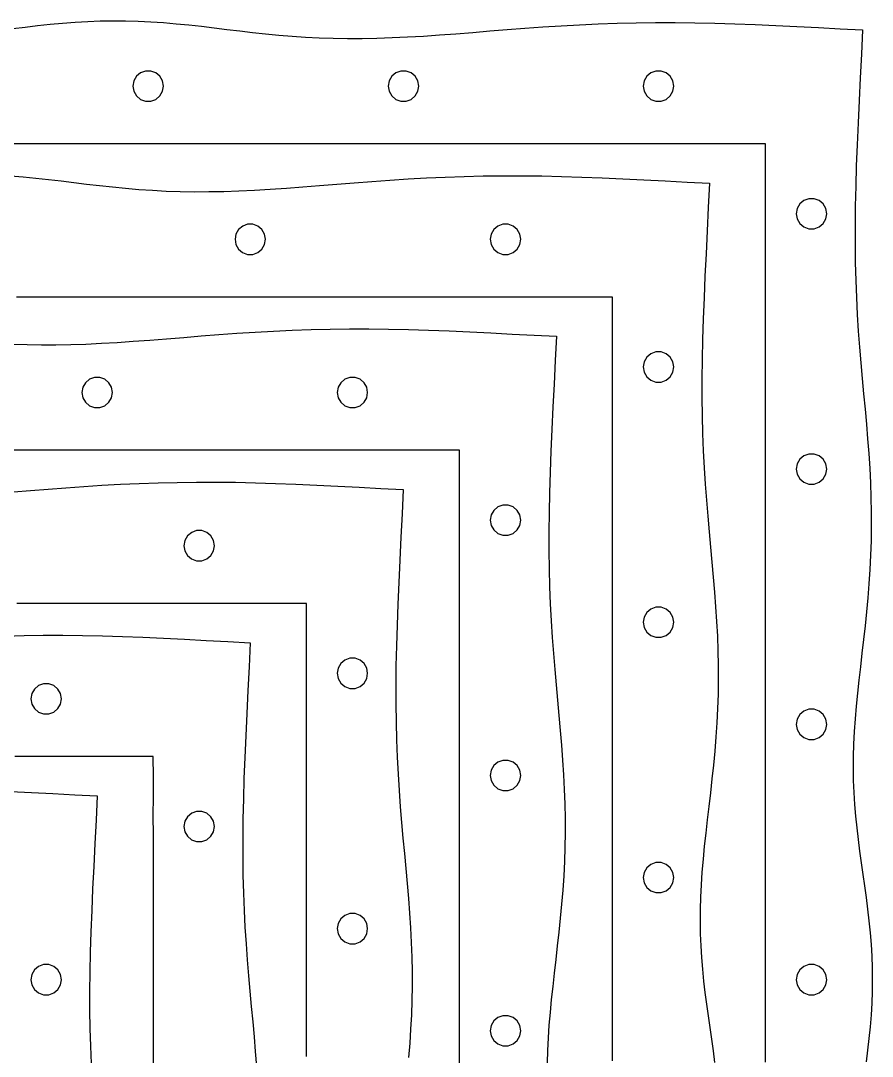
# Model space of a CAD drawing. Header units: metres. Extents: x 28 to 1492, y 12 to 1398.
# Drawn here: x 1235 to 1401.9, y 1195 to 1397.8 of the extents above; entities that cross this region are included whole.
import ezdxf

# ---------------------------------------------------------------- set-up
doc = ezdxf.new("R2010")
doc.units = ezdxf.units.M

msp = doc.modelspace()

# ---------------------------------------------------------------- linework, layer by layer
for points in [[(1233.46, 1396.27), (1235.88, 1396.57), (1238.31, 1396.86), (1240.75, 1397.12), (1243.2, 1397.35), (1245.66, 1397.54), (1248.13, 1397.68), (1250.6, 1397.77), (1253.08, 1397.81), (1255.55, 1397.79), (1258.03, 1397.72), (1260.51, 1397.6), (1262.98, 1397.43), (1265.46, 1397.23), (1267.94, 1396.98), (1270.42, 1396.71), (1272.91, 1396.42), (1275.4, 1396.12), (1277.92, 1395.82), (1280.44, 1395.53), (1282.99, 1395.25), (1285.57, 1395), (1288.18, 1394.78), (1290.83, 1394.6), (1293.52, 1394.46), (1296.26, 1394.37), (1299.05, 1394.32), (1301.9, 1394.33), (1304.8, 1394.38), (1307.77, 1394.49), (1310.81, 1394.63), (1313.91, 1394.81), (1317.07, 1395.03), (1320.3, 1395.27), (1323.59, 1395.53), (1326.95, 1395.8), (1330.36, 1396.07), (1333.83, 1396.34), (1337.35, 1396.59), (1340.92, 1396.82), (1344.54, 1397.02), (1348.2, 1397.18), (1351.91, 1397.31), (1355.65, 1397.4), (1359.43, 1397.45), (1363.25, 1397.45), (1367.11, 1397.41), (1371.01, 1397.32), (1374.95, 1397.2), (1378.95, 1397.05), (1383.01, 1396.87), (1387.13, 1396.67), (1391.33, 1396.45), (1395.61, 1396.22), (1399.99, 1396), (1399.76, 1391.26), (1399.53, 1386.65), (1399.31, 1382.16), (1399.1, 1377.78), (1398.92, 1373.53), (1398.76, 1369.4), (1398.64, 1365.38), (1398.55, 1361.48), (1398.51, 1357.7), (1398.51, 1354.02), (1398.56, 1350.44), (1398.65, 1346.96), (1398.78, 1343.58), (1398.95, 1340.27), (1399.16, 1337.04), (1399.39, 1333.88), (1399.65, 1330.78), (1399.92, 1327.73), (1400.19, 1324.72), (1400.47, 1321.76), (1400.73, 1318.82), (1400.98, 1315.91), (1401.2, 1313.02), (1401.39, 1310.14), (1401.54, 1307.28), (1401.64, 1304.43), (1401.7, 1301.59), (1401.7, 1298.76), (1401.66, 1295.94), (1401.57, 1293.12), (1401.42, 1290.33), (1401.24, 1287.54), (1401.01, 1284.78), (1400.75, 1282.03), (1400.47, 1279.31), (1400.17, 1276.61), (1399.86, 1273.94), (1399.56, 1271.3), (1399.26, 1268.69), (1398.98, 1266.12), (1398.74, 1263.58), (1398.52, 1261.07), (1398.35, 1258.6), (1398.23, 1256.15), (1398.16, 1253.74), (1398.14, 1251.36), (1398.18, 1249), (1398.27, 1246.66), (1398.42, 1244.34), (1398.61, 1242.03), (1398.84, 1239.74), (1399.11, 1237.46), (1399.4, 1235.18), (1399.72, 1232.9), (1400.04, 1230.63), (1400.36, 1228.35), (1400.68, 1226.07), (1400.97, 1223.79), (1401.23, 1221.5), (1401.46, 1219.2), (1401.65, 1216.91), (1401.78, 1214.6), (1401.87, 1212.3), (1401.9, 1210), (1401.87, 1207.7), (1401.78, 1205.4), (1401.65, 1203.09), (1401.46, 1200.8), (1401.23, 1198.5), (1400.97, 1196.21), (1400.68, 1193.93)], [(1263, 1385), (1262.81, 1386.02), (1262.29, 1386.92), (1261.5, 1387.59), (1260.52, 1387.95), (1259.48, 1387.95), (1258.51, 1387.59), (1257.71, 1386.92), (1257.19, 1386.02), (1257, 1385), (1257.19, 1383.98), (1257.71, 1383.08), (1258.5, 1382.41), (1259.48, 1382.05), (1260.52, 1382.05), (1261.5, 1382.41), (1262.29, 1383.08), (1262.81, 1383.98), (1263, 1385)], [(1313, 1385), (1312.81, 1386.02), (1312.29, 1386.92), (1311.5, 1387.59), (1310.52, 1387.95), (1309.48, 1387.95), (1308.51, 1387.59), (1307.71, 1386.92), (1307.19, 1386.02), (1307, 1385), (1307.19, 1383.98), (1307.71, 1383.08), (1308.5, 1382.41), (1309.48, 1382.05), (1310.52, 1382.05), (1311.5, 1382.41), (1312.29, 1383.08), (1312.81, 1383.98), (1313, 1385)], [(1363, 1385), (1362.81, 1386.02), (1362.29, 1386.92), (1361.5, 1387.59), (1360.52, 1387.95), (1359.48, 1387.95), (1358.51, 1387.59), (1357.71, 1386.92), (1357.19, 1386.02), (1357, 1385), (1357.19, 1383.98), (1357.71, 1383.08), (1358.5, 1382.41), (1359.48, 1382.05), (1360.52, 1382.05), (1361.5, 1382.41), (1362.29, 1383.08), (1362.81, 1383.98), (1363, 1385)], [(1381, 1193.88), (1381, 1195.91), (1381, 1197.93), (1381, 1199.95), (1381, 1201.96), (1381, 1203.98), (1381, 1205.99), (1381, 1208), (1381, 1210), (1381, 1212), (1381, 1214.01), (1381, 1216.02), (1381, 1218.04), (1381, 1220.05), (1381, 1222.07), (1381, 1224.09), (1381, 1226.12), (1381, 1228.15), (1381, 1230.19), (1381, 1232.23), (1381, 1234.28), (1381, 1236.33), (1381, 1238.4), (1380.99, 1240.47), (1381, 1242.56), (1381, 1244.65), (1381, 1246.76), (1380.99, 1248.87), (1381, 1251), (1381, 1253.14), (1381, 1255.3), (1381, 1257.47), (1381, 1259.65), (1381, 1261.85), (1381, 1264.07), (1381, 1266.31), (1381, 1268.57), (1381, 1270.84), (1381, 1273.14), (1381, 1275.46), (1381, 1277.8), (1381, 1280.17), (1381, 1282.56), (1381, 1284.98), (1381, 1287.42), (1381, 1289.89), (1381, 1292.39), (1381, 1294.93), (1381, 1297.49), (1381, 1300.09), (1381, 1302.73), (1381, 1305.4), (1381, 1308.11), (1381, 1310.86), (1381, 1313.66), (1381, 1316.49), (1381, 1319.38), (1381, 1322.31), (1381, 1325.29), (1381, 1328.32), (1381, 1331.4), (1381, 1334.55), (1381, 1337.75), (1381, 1341.01), (1381, 1344.34), (1381, 1347.74), (1381, 1351.2), (1381, 1354.74), (1381, 1358.36), (1380.99, 1362.06), (1381, 1365.85), (1381, 1369.73), (1380.99, 1373.69), (1376.85, 1373.69), (1372.8, 1373.69), (1368.85, 1373.69), (1364.98, 1373.69), (1361.2, 1373.69), (1357.5, 1373.69), (1353.88, 1373.69), (1350.33, 1373.69), (1346.85, 1373.69), (1343.44, 1373.7), (1340.1, 1373.69), (1336.82, 1373.69), (1333.59, 1373.69), (1330.43, 1373.69), (1327.31, 1373.7), (1324.25, 1373.69), (1321.24, 1373.69), (1318.28, 1373.69), (1315.36, 1373.69), (1312.49, 1373.69), (1309.66, 1373.69), (1306.87, 1373.69), (1304.11, 1373.69), (1301.4, 1373.7), (1298.72, 1373.7), (1296.07, 1373.69), (1293.46, 1373.69), (1290.87, 1373.69), (1288.32, 1373.69), (1285.79, 1373.69), (1283.3, 1373.69), (1280.83, 1373.69), (1278.38, 1373.69), (1275.96, 1373.69), (1273.56, 1373.7), (1271.18, 1373.69), (1268.82, 1373.69), (1266.49, 1373.69), (1264.17, 1373.7), (1261.87, 1373.69), (1259.58, 1373.7), (1257.32, 1373.69), (1255.07, 1373.69), (1252.83, 1373.69), (1250.6, 1373.69), (1248.39, 1373.7), (1246.2, 1373.69), (1244.01, 1373.69), (1241.83, 1373.69), (1239.67, 1373.7), (1237.51, 1373.69), (1235.36, 1373.69), (1233.22, 1373.69)], [(1232.98, 1367.43), (1235.46, 1367.23), (1237.94, 1366.98), (1240.42, 1366.71), (1242.91, 1366.42), (1245.4, 1366.12), (1247.92, 1365.82), (1250.44, 1365.53), (1252.99, 1365.25), (1255.57, 1365), (1258.18, 1364.78), (1260.83, 1364.6), (1263.52, 1364.46), (1266.26, 1364.37), (1269.05, 1364.32), (1271.9, 1364.33), (1274.8, 1364.38), (1277.77, 1364.49), (1280.81, 1364.63), (1283.91, 1364.81), (1287.07, 1365.03), (1290.3, 1365.27), (1293.59, 1365.53), (1296.95, 1365.8), (1300.36, 1366.07), (1303.83, 1366.34), (1307.35, 1366.59), (1310.92, 1366.82), (1314.54, 1367.02), (1318.2, 1367.18), (1321.91, 1367.31), (1325.65, 1367.4), (1329.43, 1367.45), (1333.25, 1367.45), (1337.11, 1367.41), (1341.01, 1367.32), (1344.95, 1367.2), (1348.95, 1367.05), (1353.01, 1366.87), (1357.13, 1366.67), (1361.33, 1366.45), (1365.61, 1366.22), (1369.99, 1366), (1369.76, 1361.26), (1369.53, 1356.65), (1369.31, 1352.16), (1369.1, 1347.78), (1368.92, 1343.53), (1368.76, 1339.4), (1368.64, 1335.38), (1368.55, 1331.48), (1368.51, 1327.7), (1368.51, 1324.02), (1368.56, 1320.44), (1368.65, 1316.96), (1368.78, 1313.58), (1368.95, 1310.27), (1369.16, 1307.04), (1369.39, 1303.88), (1369.65, 1300.78), (1369.92, 1297.73), (1370.19, 1294.72), (1370.47, 1291.76), (1370.73, 1288.82), (1370.98, 1285.91), (1371.2, 1283.02), (1371.39, 1280.14), (1371.54, 1277.28), (1371.64, 1274.43), (1371.7, 1271.59), (1371.7, 1268.76), (1371.66, 1265.94), (1371.57, 1263.12), (1371.42, 1260.33), (1371.24, 1257.54), (1371.01, 1254.78), (1370.75, 1252.03), (1370.47, 1249.31), (1370.17, 1246.61), (1369.86, 1243.94), (1369.56, 1241.3), (1369.26, 1238.69), (1368.98, 1236.12), (1368.74, 1233.58), (1368.52, 1231.07), (1368.35, 1228.6), (1368.23, 1226.15), (1368.16, 1223.74), (1368.14, 1221.36), (1368.18, 1219), (1368.27, 1216.66), (1368.42, 1214.34), (1368.61, 1212.03), (1368.84, 1209.74), (1369.11, 1207.46), (1369.4, 1205.18), (1369.72, 1202.9), (1370.04, 1200.63), (1370.36, 1198.35), (1370.68, 1196.07), (1370.97, 1193.79)], [(1393, 1360), (1392.81, 1361.02), (1392.29, 1361.92), (1391.5, 1362.59), (1390.52, 1362.95), (1389.48, 1362.95), (1388.51, 1362.59), (1387.71, 1361.92), (1387.19, 1361.02), (1387, 1360), (1387.19, 1358.98), (1387.71, 1358.08), (1388.5, 1357.41), (1389.48, 1357.05), (1390.52, 1357.05), (1391.5, 1357.41), (1392.29, 1358.08), (1392.81, 1358.98), (1393, 1360)], [(1283, 1355), (1282.81, 1356.02), (1282.29, 1356.92), (1281.5, 1357.59), (1280.52, 1357.95), (1279.48, 1357.95), (1278.51, 1357.59), (1277.71, 1356.92), (1277.19, 1356.02), (1277, 1355), (1277.19, 1353.98), (1277.71, 1353.08), (1278.5, 1352.41), (1279.48, 1352.05), (1280.52, 1352.05), (1281.5, 1352.41), (1282.29, 1353.08), (1282.81, 1353.98), (1283, 1355)], [(1333, 1355), (1332.81, 1356.02), (1332.29, 1356.92), (1331.5, 1357.59), (1330.52, 1357.95), (1329.48, 1357.95), (1328.51, 1357.59), (1327.71, 1356.92), (1327.19, 1356.02), (1327, 1355), (1327.19, 1353.98), (1327.71, 1353.08), (1328.5, 1352.41), (1329.48, 1352.05), (1330.52, 1352.05), (1331.5, 1352.41), (1332.29, 1353.08), (1332.81, 1353.98), (1333, 1355)], [(1351, 1194.09), (1351, 1196.12), (1351, 1198.15), (1351, 1200.19), (1351, 1202.23), (1351, 1204.28), (1351, 1206.33), (1351, 1208.4), (1350.99, 1210.47), (1351, 1212.56), (1351, 1214.65), (1351, 1216.76), (1350.99, 1218.87), (1351, 1221), (1351, 1223.14), (1351, 1225.3), (1351, 1227.47), (1351, 1229.65), (1351, 1231.85), (1351, 1234.07), (1351, 1236.31), (1351, 1238.57), (1351, 1240.84), (1351, 1243.14), (1351, 1245.46), (1351, 1247.8), (1351, 1250.17), (1351, 1252.56), (1351, 1254.98), (1351, 1257.42), (1351, 1259.89), (1351, 1262.39), (1351, 1264.93), (1351, 1267.49), (1351, 1270.09), (1351, 1272.73), (1351, 1275.4), (1351, 1278.11), (1351, 1280.86), (1351, 1283.66), (1351, 1286.49), (1351, 1289.38), (1351, 1292.31), (1351, 1295.29), (1351, 1298.32), (1351, 1301.4), (1351, 1304.55), (1351, 1307.75), (1351, 1311.01), (1351, 1314.34), (1351, 1317.74), (1351, 1321.2), (1351, 1324.74), (1351, 1328.36), (1350.99, 1332.06), (1351, 1335.85), (1351, 1339.73), (1350.99, 1343.69), (1346.85, 1343.69), (1342.8, 1343.69), (1338.85, 1343.69), (1334.98, 1343.69), (1331.2, 1343.69), (1327.5, 1343.69), (1323.88, 1343.69), (1320.33, 1343.69), (1316.85, 1343.69), (1313.44, 1343.7), (1310.1, 1343.69), (1306.82, 1343.69), (1303.59, 1343.69), (1300.43, 1343.69), (1297.31, 1343.7), (1294.25, 1343.69), (1291.24, 1343.69), (1288.28, 1343.69), (1285.36, 1343.69), (1282.49, 1343.69), (1279.66, 1343.69), (1276.87, 1343.69), (1274.11, 1343.69), (1271.4, 1343.7), (1268.72, 1343.7), (1266.07, 1343.69), (1263.46, 1343.69), (1260.87, 1343.69), (1258.32, 1343.69), (1255.79, 1343.69), (1253.3, 1343.69), (1250.83, 1343.69), (1248.38, 1343.69), (1245.96, 1343.69), (1243.56, 1343.7), (1241.18, 1343.69), (1238.82, 1343.69), (1236.49, 1343.69), (1234.17, 1343.7)], [(1233.52, 1334.46), (1236.26, 1334.37), (1239.05, 1334.32), (1241.9, 1334.33), (1244.8, 1334.38), (1247.77, 1334.49), (1250.81, 1334.63), (1253.91, 1334.81), (1257.07, 1335.03), (1260.3, 1335.27), (1263.59, 1335.53), (1266.95, 1335.8), (1270.36, 1336.07), (1273.83, 1336.34), (1277.35, 1336.59), (1280.92, 1336.82), (1284.54, 1337.02), (1288.2, 1337.18), (1291.91, 1337.31), (1295.65, 1337.4), (1299.43, 1337.45), (1303.25, 1337.45), (1307.11, 1337.41), (1311.01, 1337.32), (1314.95, 1337.2), (1318.95, 1337.05), (1323.01, 1336.87), (1327.13, 1336.67), (1331.33, 1336.45), (1335.61, 1336.22), (1339.99, 1336), (1339.76, 1331.26), (1339.53, 1326.65), (1339.31, 1322.16), (1339.1, 1317.78), (1338.92, 1313.53), (1338.76, 1309.4), (1338.64, 1305.38), (1338.55, 1301.48), (1338.51, 1297.7), (1338.51, 1294.02), (1338.56, 1290.44), (1338.65, 1286.96), (1338.78, 1283.58), (1338.95, 1280.27), (1339.16, 1277.04), (1339.39, 1273.88), (1339.65, 1270.78), (1339.92, 1267.73), (1340.19, 1264.72), (1340.47, 1261.76), (1340.73, 1258.82), (1340.98, 1255.91), (1341.2, 1253.02), (1341.39, 1250.14), (1341.54, 1247.28), (1341.64, 1244.43), (1341.7, 1241.59), (1341.7, 1238.76), (1341.66, 1235.94), (1341.57, 1233.12), (1341.42, 1230.33), (1341.24, 1227.54), (1341.01, 1224.78), (1340.75, 1222.03), (1340.47, 1219.31), (1340.17, 1216.61), (1339.86, 1213.94), (1339.56, 1211.3), (1339.26, 1208.69), (1338.98, 1206.12), (1338.74, 1203.58), (1338.52, 1201.07), (1338.35, 1198.6), (1338.23, 1196.15), (1338.16, 1193.74)], [(1363, 1330), (1362.81, 1331.02), (1362.29, 1331.92), (1361.5, 1332.59), (1360.52, 1332.95), (1359.48, 1332.95), (1358.51, 1332.59), (1357.71, 1331.92), (1357.19, 1331.02), (1357, 1330), (1357.19, 1328.98), (1357.71, 1328.08), (1358.5, 1327.41), (1359.48, 1327.05), (1360.52, 1327.05), (1361.5, 1327.41), (1362.29, 1328.08), (1362.81, 1328.98), (1363, 1330)], [(1253, 1325), (1252.81, 1326.02), (1252.29, 1326.92), (1251.5, 1327.59), (1250.52, 1327.95), (1249.48, 1327.95), (1248.51, 1327.59), (1247.71, 1326.92), (1247.19, 1326.02), (1247, 1325), (1247.19, 1323.98), (1247.71, 1323.08), (1248.5, 1322.41), (1249.48, 1322.05), (1250.52, 1322.05), (1251.5, 1322.41), (1252.29, 1323.08), (1252.81, 1323.98), (1253, 1325)], [(1303, 1325), (1302.81, 1326.02), (1302.29, 1326.92), (1301.5, 1327.59), (1300.52, 1327.95), (1299.48, 1327.95), (1298.51, 1327.59), (1297.71, 1326.92), (1297.19, 1326.02), (1297, 1325), (1297.19, 1323.98), (1297.71, 1323.08), (1298.5, 1322.41), (1299.48, 1322.05), (1300.52, 1322.05), (1301.5, 1322.41), (1302.29, 1323.08), (1302.81, 1323.98), (1303, 1325)], [(1321, 1193.14), (1321, 1195.3), (1321, 1197.47), (1321, 1199.65), (1321, 1201.85), (1321, 1204.07), (1321, 1206.31), (1321, 1208.57), (1321, 1210.84), (1321, 1213.14), (1321, 1215.46), (1321, 1217.8), (1321, 1220.17), (1321, 1222.56), (1321, 1224.98), (1321, 1227.42), (1321, 1229.89), (1321, 1232.39), (1321, 1234.93), (1321, 1237.49), (1321, 1240.09), (1321, 1242.73), (1321, 1245.4), (1321, 1248.11), (1321, 1250.86), (1321, 1253.66), (1321, 1256.49), (1321, 1259.38), (1321, 1262.31), (1321, 1265.29), (1321, 1268.32), (1321, 1271.4), (1321, 1274.55), (1321, 1277.75), (1321, 1281.01), (1321, 1284.34), (1321, 1287.74), (1321, 1291.2), (1321, 1294.74), (1321, 1298.36), (1320.99, 1302.06), (1321, 1305.85), (1321, 1309.73), (1320.99, 1313.69), (1316.85, 1313.69), (1312.8, 1313.69), (1308.85, 1313.69), (1304.98, 1313.69), (1301.2, 1313.69), (1297.5, 1313.69), (1293.88, 1313.69), (1290.33, 1313.69), (1286.85, 1313.69), (1283.44, 1313.7), (1280.1, 1313.69), (1276.82, 1313.69), (1273.59, 1313.69), (1270.43, 1313.69), (1267.31, 1313.7), (1264.25, 1313.69), (1261.24, 1313.69), (1258.28, 1313.69), (1255.36, 1313.69), (1252.49, 1313.69), (1249.66, 1313.69), (1246.87, 1313.69), (1244.11, 1313.69), (1241.4, 1313.7), (1238.72, 1313.7), (1236.07, 1313.69), (1233.46, 1313.69)], [(1393, 1310), (1392.81, 1311.02), (1392.29, 1311.92), (1391.5, 1312.59), (1390.52, 1312.95), (1389.48, 1312.95), (1388.51, 1312.59), (1387.71, 1311.92), (1387.19, 1311.02), (1387, 1310), (1387.19, 1308.98), (1387.71, 1308.08), (1388.5, 1307.41), (1389.48, 1307.05), (1390.52, 1307.05), (1391.5, 1307.41), (1392.29, 1308.08), (1392.81, 1308.98), (1393, 1310)], [(1233.59, 1305.53), (1236.95, 1305.8), (1240.36, 1306.07), (1243.83, 1306.34), (1247.35, 1306.59), (1250.92, 1306.82), (1254.54, 1307.02), (1258.2, 1307.18), (1261.91, 1307.31), (1265.65, 1307.4), (1269.43, 1307.45), (1273.25, 1307.45), (1277.11, 1307.41), (1281.01, 1307.32), (1284.95, 1307.2), (1288.95, 1307.05), (1293.01, 1306.87), (1297.13, 1306.67), (1301.33, 1306.45), (1305.61, 1306.22), (1309.99, 1306), (1309.76, 1301.26), (1309.53, 1296.65), (1309.31, 1292.16), (1309.1, 1287.78), (1308.92, 1283.53), (1308.76, 1279.4), (1308.64, 1275.38), (1308.55, 1271.48), (1308.51, 1267.7), (1308.51, 1264.02), (1308.56, 1260.44), (1308.65, 1256.96), (1308.78, 1253.58), (1308.95, 1250.27), (1309.16, 1247.04), (1309.39, 1243.88), (1309.65, 1240.78), (1309.92, 1237.73), (1310.19, 1234.72), (1310.47, 1231.76), (1310.73, 1228.82), (1310.98, 1225.91), (1311.2, 1223.02), (1311.39, 1220.14), (1311.54, 1217.28), (1311.64, 1214.43), (1311.7, 1211.59), (1311.7, 1208.76), (1311.66, 1205.94), (1311.57, 1203.12), (1311.42, 1200.33), (1311.24, 1197.54), (1311.01, 1194.78)], [(1333, 1300), (1332.81, 1301.02), (1332.29, 1301.92), (1331.5, 1302.59), (1330.52, 1302.95), (1329.48, 1302.95), (1328.51, 1302.59), (1327.71, 1301.92), (1327.19, 1301.02), (1327, 1300), (1327.19, 1298.98), (1327.71, 1298.08), (1328.5, 1297.41), (1329.48, 1297.05), (1330.52, 1297.05), (1331.5, 1297.41), (1332.29, 1298.08), (1332.81, 1298.98), (1333, 1300)], [(1273, 1295), (1272.81, 1296.02), (1272.29, 1296.92), (1271.5, 1297.59), (1270.52, 1297.95), (1269.48, 1297.95), (1268.51, 1297.59), (1267.71, 1296.92), (1267.19, 1296.02), (1267, 1295), (1267.19, 1293.98), (1267.71, 1293.08), (1268.5, 1292.41), (1269.48, 1292.05), (1270.52, 1292.05), (1271.5, 1292.41), (1272.29, 1293.08), (1272.81, 1293.98), (1273, 1295)], [(1291, 1194.98), (1291, 1197.42), (1291, 1199.89), (1291, 1202.39), (1291, 1204.93), (1291, 1207.49), (1291, 1210.09), (1291, 1212.73), (1291, 1215.4), (1291, 1218.11), (1291, 1220.86), (1291, 1223.66), (1291, 1226.49), (1291, 1229.38), (1291, 1232.31), (1291, 1235.29), (1291, 1238.32), (1291, 1241.4), (1291, 1244.55), (1291, 1247.75), (1291, 1251.01), (1291, 1254.34), (1291, 1257.74), (1291, 1261.2), (1291, 1264.74), (1291, 1268.36), (1290.99, 1272.06), (1291, 1275.85), (1291, 1279.73), (1290.99, 1283.69), (1286.85, 1283.69), (1282.8, 1283.69), (1278.85, 1283.69), (1274.98, 1283.69), (1271.2, 1283.69), (1267.5, 1283.69), (1263.88, 1283.69), (1260.33, 1283.69), (1256.85, 1283.69), (1253.44, 1283.7), (1250.1, 1283.69), (1246.82, 1283.69), (1243.59, 1283.69), (1240.43, 1283.69), (1237.31, 1283.7), (1234.25, 1283.69)], [(1363, 1280), (1362.81, 1281.02), (1362.29, 1281.92), (1361.5, 1282.59), (1360.52, 1282.95), (1359.48, 1282.95), (1358.51, 1282.59), (1357.71, 1281.92), (1357.19, 1281.02), (1357, 1280), (1357.19, 1278.98), (1357.71, 1278.08), (1358.5, 1277.41), (1359.48, 1277.05), (1360.52, 1277.05), (1361.5, 1277.41), (1362.29, 1278.08), (1362.81, 1278.98), (1363, 1280)], [(1231.91, 1277.31), (1235.65, 1277.4), (1239.43, 1277.45), (1243.25, 1277.45), (1247.11, 1277.41), (1251.01, 1277.32), (1254.95, 1277.2), (1258.95, 1277.05), (1263.01, 1276.87), (1267.13, 1276.67), (1271.33, 1276.45), (1275.61, 1276.22), (1279.99, 1276), (1279.76, 1271.26), (1279.53, 1266.65), (1279.31, 1262.16), (1279.1, 1257.78), (1278.92, 1253.53), (1278.76, 1249.4), (1278.64, 1245.38), (1278.55, 1241.48), (1278.51, 1237.7), (1278.51, 1234.02), (1278.56, 1230.44), (1278.65, 1226.96), (1278.78, 1223.58), (1278.95, 1220.27), (1279.16, 1217.04), (1279.39, 1213.88), (1279.65, 1210.78), (1279.92, 1207.73), (1280.19, 1204.72), (1280.47, 1201.76), (1280.73, 1198.82), (1280.98, 1195.91), (1281.2, 1193.02)], [(1303, 1270), (1302.81, 1271.02), (1302.29, 1271.92), (1301.5, 1272.59), (1300.52, 1272.95), (1299.48, 1272.95), (1298.51, 1272.59), (1297.71, 1271.92), (1297.19, 1271.02), (1297, 1270), (1297.19, 1268.98), (1297.71, 1268.08), (1298.5, 1267.41), (1299.48, 1267.05), (1300.52, 1267.05), (1301.5, 1267.41), (1302.29, 1268.08), (1302.81, 1268.98), (1303, 1270)], [(1243, 1265), (1242.81, 1266.02), (1242.29, 1266.92), (1241.5, 1267.59), (1240.52, 1267.95), (1239.48, 1267.95), (1238.51, 1267.59), (1237.71, 1266.92), (1237.19, 1266.02), (1237, 1265), (1237.19, 1263.98), (1237.71, 1263.08), (1238.5, 1262.41), (1239.48, 1262.05), (1240.52, 1262.05), (1241.5, 1262.41), (1242.29, 1263.08), (1242.81, 1263.98), (1243, 1265)], [(1393, 1260), (1392.81, 1261.02), (1392.29, 1261.92), (1391.5, 1262.59), (1390.52, 1262.95), (1389.48, 1262.95), (1388.51, 1262.59), (1387.71, 1261.92), (1387.19, 1261.02), (1387, 1260), (1387.19, 1258.98), (1387.71, 1258.08), (1388.5, 1257.41), (1389.48, 1257.05), (1390.52, 1257.05), (1391.5, 1257.41), (1392.29, 1258.08), (1392.81, 1258.98), (1393, 1260)], [(1261, 1193.66), (1261, 1196.49), (1261, 1199.38), (1261, 1202.31), (1261, 1205.29), (1261, 1208.32), (1261, 1211.4), (1261, 1214.55), (1261, 1217.75), (1261, 1221.01), (1261, 1224.34), (1261, 1227.74), (1261, 1231.2), (1261, 1234.74), (1261, 1238.36), (1260.99, 1242.06), (1261, 1245.85), (1261, 1249.73), (1260.99, 1253.69), (1256.85, 1253.69), (1252.8, 1253.69), (1248.85, 1253.69), (1244.98, 1253.69), (1241.2, 1253.69), (1237.5, 1253.69), (1233.88, 1253.69)], [(1333, 1250), (1332.81, 1251.02), (1332.29, 1251.92), (1331.5, 1252.59), (1330.52, 1252.95), (1329.48, 1252.95), (1328.51, 1252.59), (1327.71, 1251.92), (1327.19, 1251.02), (1327, 1250), (1327.19, 1248.98), (1327.71, 1248.08), (1328.5, 1247.41), (1329.48, 1247.05), (1330.52, 1247.05), (1331.5, 1247.41), (1332.29, 1248.08), (1332.81, 1248.98), (1333, 1250)], [(1233.01, 1246.87), (1237.13, 1246.67), (1241.33, 1246.45), (1245.61, 1246.22), (1249.99, 1246), (1249.76, 1241.26), (1249.53, 1236.65), (1249.31, 1232.16), (1249.1, 1227.78), (1248.92, 1223.53), (1248.76, 1219.4), (1248.64, 1215.38), (1248.55, 1211.48), (1248.51, 1207.7), (1248.51, 1204.02), (1248.56, 1200.44), (1248.65, 1196.96), (1248.78, 1193.58)], [(1273, 1240), (1272.81, 1241.02), (1272.29, 1241.92), (1271.5, 1242.59), (1270.52, 1242.95), (1269.48, 1242.95), (1268.51, 1242.59), (1267.71, 1241.92), (1267.19, 1241.02), (1267, 1240), (1267.19, 1238.98), (1267.71, 1238.08), (1268.5, 1237.41), (1269.48, 1237.05), (1270.52, 1237.05), (1271.5, 1237.41), (1272.29, 1238.08), (1272.81, 1238.98), (1273, 1240)], [(1363, 1230), (1362.81, 1231.02), (1362.29, 1231.92), (1361.5, 1232.59), (1360.52, 1232.95), (1359.48, 1232.95), (1358.51, 1232.59), (1357.71, 1231.92), (1357.19, 1231.02), (1357, 1230), (1357.19, 1228.98), (1357.71, 1228.08), (1358.5, 1227.41), (1359.48, 1227.05), (1360.52, 1227.05), (1361.5, 1227.41), (1362.29, 1228.08), (1362.81, 1228.98), (1363, 1230)], [(1303, 1220), (1302.81, 1221.02), (1302.29, 1221.92), (1301.5, 1222.59), (1300.52, 1222.95), (1299.48, 1222.95), (1298.51, 1222.59), (1297.71, 1221.92), (1297.19, 1221.02), (1297, 1220), (1297.19, 1218.98), (1297.71, 1218.08), (1298.5, 1217.41), (1299.48, 1217.05), (1300.52, 1217.05), (1301.5, 1217.41), (1302.29, 1218.08), (1302.81, 1218.98), (1303, 1220)], [(1243, 1210), (1242.81, 1211.02), (1242.29, 1211.92), (1241.5, 1212.59), (1240.52, 1212.95), (1239.48, 1212.95), (1238.51, 1212.59), (1237.71, 1211.92), (1237.19, 1211.02), (1237, 1210), (1237.19, 1208.98), (1237.71, 1208.08), (1238.5, 1207.41), (1239.48, 1207.05), (1240.52, 1207.05), (1241.5, 1207.41), (1242.29, 1208.08), (1242.81, 1208.98), (1243, 1210)], [(1393, 1210), (1392.81, 1211.02), (1392.29, 1211.92), (1391.5, 1212.59), (1390.52, 1212.95), (1389.48, 1212.95), (1388.51, 1212.59), (1387.71, 1211.92), (1387.19, 1211.02), (1387, 1210), (1387.19, 1208.98), (1387.71, 1208.08), (1388.5, 1207.41), (1389.48, 1207.05), (1390.52, 1207.05), (1391.5, 1207.41), (1392.29, 1208.08), (1392.81, 1208.98), (1393, 1210)], [(1333, 1200), (1332.81, 1201.02), (1332.29, 1201.92), (1331.5, 1202.59), (1330.52, 1202.95), (1329.48, 1202.95), (1328.51, 1202.59), (1327.71, 1201.92), (1327.19, 1201.02), (1327, 1200), (1327.19, 1198.98), (1327.71, 1198.08), (1328.5, 1197.41), (1329.48, 1197.05), (1330.52, 1197.05), (1331.5, 1197.41), (1332.29, 1198.08), (1332.81, 1198.98), (1333, 1200)]]:
    msp.add_lwpolyline(points)

doc.saveas('drawing.dxf')
